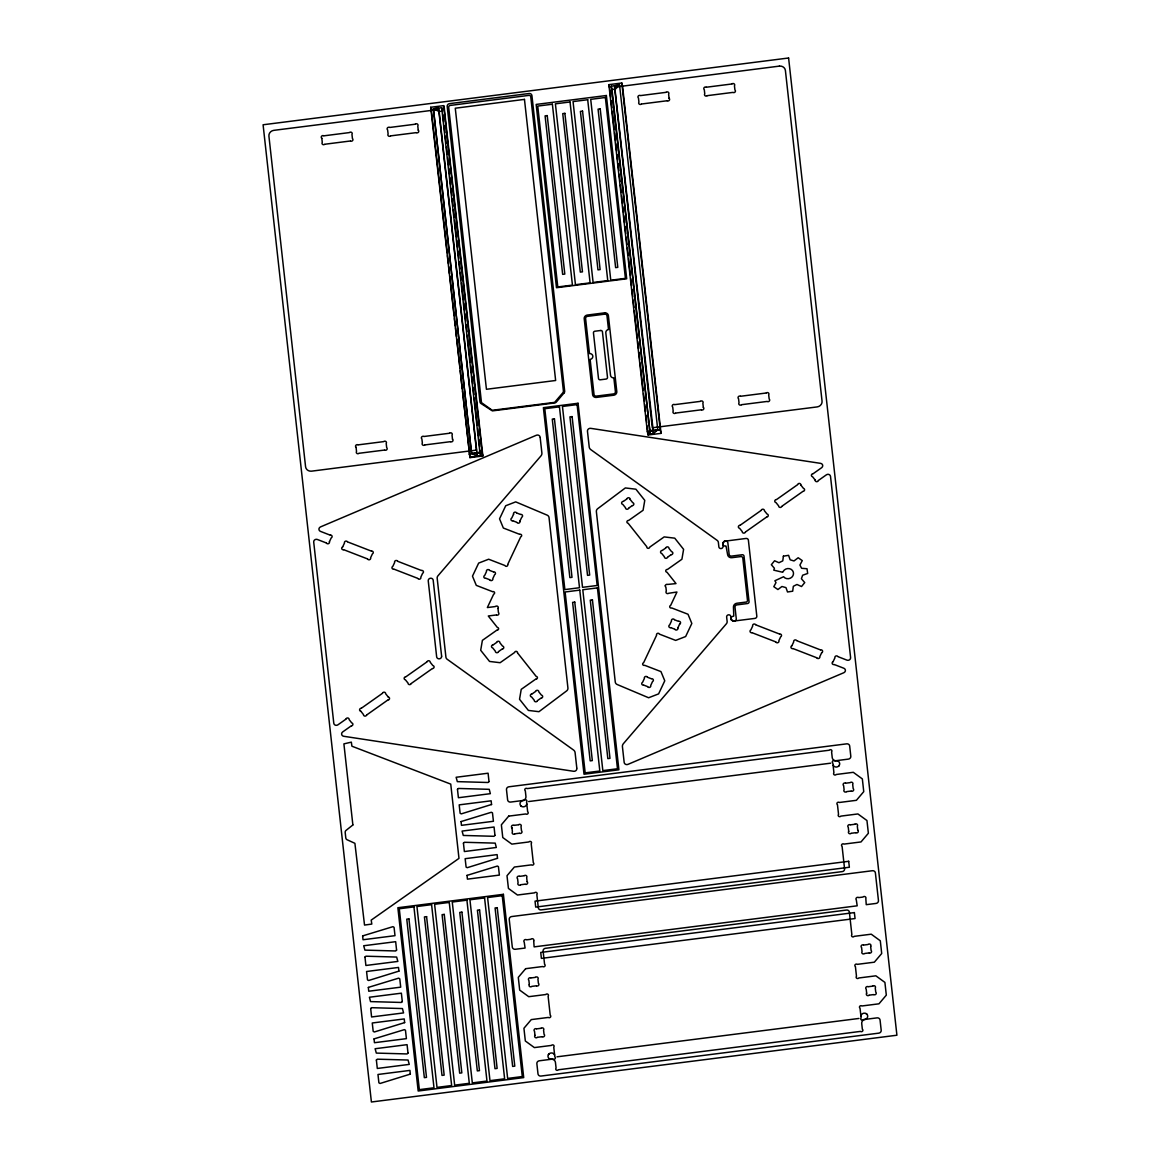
<?xml version="1.0" encoding="UTF-8"?>
<svg xmlns="http://www.w3.org/2000/svg" width="1160" height="1160" viewBox="0 0 1160 1160"><rect width="100%" height="100%" fill="white"/><g stroke="black" fill="none" stroke-linecap="round" stroke-linejoin="round"><path stroke-width="1.5" d="M526.756 803.822L526.683 804.286A3.393 3.146 -12.9 0 1 521.202 806.171A3.393 3.146 -12.9 0 1 522.029 800.82L522.478 800.617A3.929 3.639 -12.9 0 0 525.944 796.499L525.321 790.786A1.479 1.363 -12.9 0 1 525.117 788.858A1.479 1.363 -12.9 0 1 527.191 788.597L829.298 750.215A1.479 1.363 -12.9 0 1 831.372 749.955A1.479 1.363 -12.9 0 1 831.589 751.883L832.228 757.582A3.929 3.639 -12.9 0 0 836.505 760.742L837.012 760.771A3.393 3.146 -12.9 0 1 838.97 765.774L838.636 766.151M860.909 1016.174L860.995 1015.696A3.393 3.146 -12.9 0 1 866.491 1013.84L866.854 1014.144M513.59 514.184L511.807 517.969A1.667 1.552 -12.9 0 0 512.633 520.884M519.912 521.101L521.696 517.316A1.667 1.552 -12.9 0 0 520.854 514.402M507.703 564.441L520.695 536.891A1.494 1.377 -12.9 0 0 520.014 534.238M677.817 627.952L679.601 624.167M329.411 541.72L331.195 537.95A1.667 1.552 -12.9 0 0 330.368 535.021M342.664 546.882L344.447 543.097A1.667 1.552 -12.9 0 1 347.348 541.618M791.903 645.728L793.687 641.944A1.667 1.552 -12.9 0 1 796.601 640.465M821.642 652.761L819.844 656.546A1.667 1.552 -12.9 0 1 816.944 658.01M833.097 661.678L834.895 657.894A1.667 1.552 -12.9 0 1 837.795 656.415M548.404 1054.599L549.028 1053.845M839.26 765.397L838.97 765.788A3.393 3.146 -12.9 0 1 833.242 765.324M657.735 429.62L653.544 433.637L650.195 434.058L611.233 86.173L619.556 85.115L657.735 429.62L649.411 430.664M623.428 501.366L626.806 498.988M628.764 508.08L632.127 505.702M361.412 708.209L382.394 693.375M405.971 676.729L426.938 661.91M345.839 719.229L337.894 724.84A2.61 2.421 -12.9 0 1 333.79 723.245L313.707 542.053A2.61 2.421 -12.9 0 1 317.347 539.472L326.293 542.938M351.161 725.942L342.649 731.96A2.61 2.421 -12.9 0 0 343.679 736.266L573.577 771.284A2.755 2.552 -12.9 0 0 576.839 768.398M366.748 714.923L387.715 700.089M411.292 683.443L432.274 668.624M496.842 630.17L482.386 640.363L480.689 650.282L489.549 661.447L500.12 662.708L514.562 652.514A1.494 1.377 -12.9 0 1 517.505 652.5M493.275 644.815L496.639 642.437M498.597 651.529L501.961 649.15M662.331 550.42L665.695 548.042M667.667 557.134L671.031 554.755M740.182 525.234L761.163 510.414M776.577 499.525L797.558 484.706M813.145 473.7L821.657 467.683A2.61 2.421 -12.9 0 0 820.628 463.362L590.73 428.345A2.755 2.552 -12.9 0 0 587.467 431.23L589.207 446.934A4.35 4.045 -12.9 0 0 590.803 449.63L717.112 540.342A3.48 3.219 -12.9 0 1 718.388 542.503L718.866 546.882A2.088 1.943 -12.9 0 0 721.158 548.549A2.088 1.943 -12.9 0 0 723.014 546.36L722.709 542.88L724.231 541.256L746.01 538.457A2.175 2.015 -12.9 0 1 748.389 540.183L756.813 616.134A2.175 2.015 -12.9 0 1 754.87 618.41L733.091 621.151L731.25 619.933L730.785 616.496A2.088 1.943 -12.9 0 0 728.509 614.829A2.088 1.943 -12.9 0 0 726.639 617.018L727.132 621.398A3.48 3.219 -12.9 0 1 726.363 623.804L623.399 743.661A4.35 4.045 -12.9 0 0 622.427 746.678L624.167 762.381A2.755 2.552 -12.9 0 0 627.966 764.367L843.842 672.713A2.61 2.421 -12.9 0 0 843.885 668.261L834.301 664.549M535.688 679.151L521.231 689.345L519.535 699.262L528.394 710.428L538.951 711.689L566.587 690.939A3.48 3.219 -12.9 0 0 567.922 688.01L549.042 517.635A3.48 3.219 -12.9 0 0 547.114 515.127L515.707 501.874L505.716 505.745L499.539 518.824L503.353 528.032L519.636 534.325M745.517 531.947L766.485 517.128M781.913 506.238L802.88 491.42M818.467 480.414L826.413 474.802A2.61 2.421 -12.9 0 1 830.516 476.397L850.599 657.575A2.61 2.421 -12.9 0 1 846.96 660.141L838.013 656.676M532.179 693.868L535.543 691.49M537.5 700.582L540.865 698.218M724.623 541.169L722.695 543.446M433.434 108.822L438.335 108.141L439.132 111.534L477.296 456.025L471.54 453.27L433.361 108.764L441.685 107.706L442.453 111.099L439.132 111.534L433.434 108.822L471.54 453.27L479.863 452.212L480.646 455.604L480.051 450.211M444.28 108.431L482.864 455.996L469.945 457.635L430.708 107.285L443.642 105.647L444.411 109.04M608.884 84.651L621.803 83.013L622.572 86.391L661.04 433.361L648.106 435L647.338 431.622L608.884 84.651L609.652 88.044M323.93 135.821L349.363 132.588M389.76 127.455L415.193 124.221M640.596 95.584L666.029 92.35M706.425 87.218L731.859 83.984M324.858 144.231L350.291 140.998M390.688 135.865L416.121 132.646M641.524 104.008L666.957 100.775M707.353 95.642L732.786 92.408M358.179 444.86L383.612 441.626M424.009 436.493L449.442 433.26M674.845 404.623L700.277 401.389M740.674 396.256L766.107 393.022M359.121 453.27L384.554 450.051M424.951 444.918L450.385 441.685M675.787 413.047L701.22 409.813M741.617 404.68L767.05 401.447M469.176 454.256L482.096 452.617L482.864 455.996M647.338 431.622L660.258 429.968L661.04 433.361M469.814 457.04L482.734 455.387M495.378 606.549L487.345 607.564L493.638 594.239A1.494 1.377 -12.9 0 0 492.957 591.586M496.306 614.96L488.273 615.989L497.321 627.415A1.494 1.377 -12.9 0 1 497.234 630.17M528.684 801.545L830.676 763.178M514.068 825.355L518.418 824.803M845.756 783.188L850.106 782.637M515.011 833.779L519.346 833.228M846.698 791.598L851.048 791.047M850.381 824.847L854.731 824.296M851.309 833.257L855.659 832.706M519.723 876.337L524.073 875.785M520.666 884.746L525.016 884.195M530.99 977.938L535.34 977.387M531.933 986.362L536.268 985.812M863.707 945.066L868.057 944.515M864.649 953.476L868.999 952.926M536.63 1028.862L540.98 1028.311M868.332 986.711L872.683 986.159M537.573 1037.272L541.923 1036.721M869.26 995.135L873.611 994.584M557.003 1056.818L858.98 1018.451M611.233 86.173L612.001 89.552L615.337 89.146L619.498 85.173L614.582 85.739L653.544 433.637L652.761 430.244M733.482 621.122L731.119 619.397M516.707 512.981L520.507 514.446M512.995 520.84L516.78 522.304M755.812 624.863L779.447 634.012M796.818 640.726L820.454 649.89M752.101 632.722L775.736 641.871M793.092 648.6L816.727 657.749M674.612 619.832L678.397 621.296M670.9 627.69L674.685 629.155M489.607 570.415L493.406 571.88M485.895 578.274L489.694 579.753M492.579 591.673L476.296 585.38L472.483 576.172L478.659 563.093L488.65 559.221L504.919 565.514A1.494 1.377 -12.9 0 0 507.79 564.789M330.005 535.079L320.45 531.367A2.61 2.421 -12.9 0 1 320.493 526.915L536.341 435.261A2.755 2.552 -12.9 0 1 540.139 437.248M347.565 541.894L371.2 551.043M397.764 561.324L421.399 570.473M343.853 549.753L367.488 558.902M394.052 569.183L417.687 578.332M647.512 677.266L651.311 678.73M643.8 685.139L647.599 686.604M866.07 1013.564L866.491 1013.826A3.393 3.146 -12.9 0 1 865.664 1019.19L865.186 1019.379A3.929 3.639 -12.9 0 0 861.72 1023.497L862.344 1029.21A1.479 1.363 -12.9 0 1 862.562 1031.139A1.479 1.363 -12.9 0 1 860.473 1031.399L558.366 1069.781A1.479 1.363 -12.9 0 1 556.292 1070.042A1.479 1.363 -12.9 0 1 556.089 1068.113L555.437 1062.415A3.929 3.639 -12.9 0 0 551.159 1059.254L550.666 1059.225A3.393 3.146 -12.9 0 1 548.695 1054.222A3.393 3.146 -12.9 0 1 554.422 1054.672L554.625 1055.092M521.594 806.432L520.826 805.852M815.176 480.022L812.609 476.789A1.667 1.552 -12.9 0 1 812.783 473.744M800.849 485.098L803.416 488.331A1.667 1.552 -12.9 0 1 803.242 491.361M630.097 499.38L632.664 502.613A1.667 1.552 -12.9 0 1 632.49 505.644M517.49 652.862L536.152 676.396A1.494 1.377 -12.9 0 1 536.065 679.151M388.252 697L385.685 693.782A1.667 1.552 -12.9 0 0 382.539 693.071M360.876 711.298L363.442 714.531A1.667 1.552 -12.9 0 0 366.589 715.227M430.708 107.285L431.491 110.678M476.528 452.632L477.296 456.025M857.762 830.227L857.327 826.181A1.667 1.552 -12.9 0 0 855.021 824.093M870.653 946.401L871.102 950.446A1.667 1.552 -12.9 0 1 869.318 953.041M848.729 831.372L848.279 827.327A1.667 1.552 -12.9 0 1 850.048 824.716M866.665 993.25L866.215 989.205A1.667 1.552 -12.9 0 1 867.999 986.594M669.073 98.281L668.624 94.235A1.667 1.552 -12.9 0 0 666.318 92.147M703.322 407.32L702.873 403.274A1.667 1.552 -12.9 0 0 700.582 401.186M621.803 83.013L660.258 429.968M612.001 89.552L650.195 434.058M609.855 89.842L610.653 97.034M611.044 100.63L611.842 107.807M612.248 111.403L614.235 129.383M614.64 132.979L615.438 140.172M615.829 143.768L616.627 150.959M617.033 154.555L617.627 159.95M618.019 163.546L618.816 170.737M619.222 174.333L620.02 181.525M620.411 185.121L621.209 192.313M621.615 195.91L622.413 203.087M622.804 206.683L623.399 212.077M623.804 215.673L624.602 222.865M624.993 226.461L625.791 233.653M626.197 237.249L626.995 244.441M627.386 248.037L628.183 255.229M628.589 258.825L630.373 275.007M630.779 278.603L631.577 285.795M631.968 289.391L632.765 296.583M633.172 300.179L633.969 307.356M634.361 310.952L637.347 337.923M637.753 341.519L638.551 348.711M638.942 352.306L639.74 359.498M640.146 363.094L643.133 390.064M643.524 393.661L644.322 400.838M644.728 404.434L645.525 411.626M645.917 415.222L646.714 422.414M647.12 426.01L648.106 435M540.183 437.697L541.88 452.951A4.35 4.045 -12.9 0 1 540.908 455.967L437.958 575.824A3.48 3.219 -12.9 0 0 437.175 578.231L445.918 657.125A3.48 3.219 -12.9 0 0 447.209 659.286L573.504 749.998A4.35 4.045 -12.9 0 1 575.099 752.695L576.796 767.934M443.642 105.647L482.096 452.617M497.974 608.434L498.423 612.48A1.667 1.552 -12.9 0 1 496.639 615.09M442.859 114.68L443.657 121.858M444.048 125.454L444.846 132.631M445.237 136.213L446.034 143.391M446.44 146.987L447.238 154.164M447.629 157.745L448.427 164.923M448.818 168.519L449.413 173.899M449.819 177.48L450.616 184.657M451.008 188.254L451.805 195.431M452.197 199.012L452.995 206.19M453.4 209.786L454.198 216.963M454.589 220.545L456.373 236.698M456.779 240.294L457.576 247.457M457.968 251.053L458.765 258.231M459.157 261.812L459.954 268.989M460.361 272.586L461.158 279.763M461.549 283.344L463.348 299.498M463.739 303.094L464.536 310.257M464.928 313.852L465.725 321.03M466.132 324.611L466.914 331.789M467.321 335.385L470.308 362.297M470.699 365.893L471.497 373.056M471.888 376.652L472.685 383.829M473.091 387.411L473.875 394.588M474.28 398.185L477.267 425.096M477.659 428.692L478.457 435.855M478.848 439.451L479.646 446.629M441.685 107.706L479.863 452.212M527.118 881.716L526.669 877.67A1.667 1.552 -12.9 0 0 524.378 875.582M511.966 827.848L512.415 831.894A1.667 1.552 -12.9 0 0 514.707 833.982M529.337 984.463L528.887 980.432A1.667 1.552 -12.9 0 1 530.671 977.822M534.977 1035.387L534.528 1031.341A1.667 1.552 -12.9 0 1 536.312 1028.732M431.346 110.069L447.238 252.692M447.499 255.693L448.427 263.48M448.688 266.466L449.486 273.659M449.819 276.065L454.212 315.621M454.474 318.608L455.257 325.8M455.604 328.207L456.46 336.589M456.793 338.995L459.983 367.749M460.245 370.736L462.231 388.716M462.579 391.123L469.945 457.635M418.238 130.152L417.788 126.106A1.667 1.552 -12.9 0 0 415.483 124.019M452.487 439.19L452.037 435.145A1.667 1.552 -12.9 0 0 449.747 433.057M321.827 138.301L322.262 142.346A1.667 1.552 -12.9 0 0 324.568 144.434M356.076 447.339L356.526 451.385A1.667 1.552 -12.9 0 0 358.817 453.473M873.944 994.7A1.667 1.552 -12.9 0 0 875.742 992.076L875.264 988.044A1.667 1.552 -12.9 0 0 872.972 985.957M868.97 995.338A1.667 1.552 -12.9 0 1 866.651 993.221M868.347 944.312A1.667 1.552 -12.9 0 1 870.667 946.415M863.388 944.936A1.667 1.552 -12.9 0 0 861.59 947.56L862.054 951.591A1.667 1.552 -12.9 0 0 864.345 953.68M857.791 830.197A1.667 1.552 -12.9 0 1 855.993 832.822M851.019 833.46A1.667 1.552 -12.9 0 1 848.699 831.357M851.367 791.178A1.667 1.552 -12.9 0 0 853.165 788.553L852.702 784.522A1.667 1.552 -12.9 0 0 850.41 782.434M845.437 783.072A1.667 1.552 -12.9 0 0 843.639 785.697L844.103 789.713A1.667 1.552 -12.9 0 0 846.409 791.802M542.242 1036.851A1.667 1.552 -12.9 0 0 544.04 1034.212L543.576 1030.196A1.667 1.552 -12.9 0 0 541.285 1028.108M537.283 1037.475A1.667 1.552 -12.9 0 1 534.948 1035.372M536.601 985.928A1.667 1.552 -12.9 0 0 538.399 983.303L537.936 979.272A1.667 1.552 -12.9 0 0 535.63 977.184M531.628 986.551A1.667 1.552 -12.9 0 1 529.308 984.448M519.68 833.344A1.667 1.552 -12.9 0 0 521.478 830.719L521.014 826.688A1.667 1.552 -12.9 0 0 518.708 824.601M511.951 827.863A1.667 1.552 -12.9 0 1 513.735 825.238M519.404 876.206A1.667 1.552 -12.9 0 0 517.606 878.831L518.071 882.861A1.667 1.552 -12.9 0 0 520.376 884.949M527.133 881.687A1.667 1.552 -12.9 0 1 525.335 884.312M820.802 649.846A1.667 1.552 -12.9 0 1 821.657 652.79M792.744 648.643A1.667 1.552 -12.9 0 1 791.889 645.699M776.214 499.568A1.667 1.552 -12.9 0 0 776.04 502.642L778.606 505.847A1.667 1.552 -12.9 0 0 781.753 506.543M797.703 484.387A1.667 1.552 -12.9 0 1 800.879 485.098M739.819 525.277A1.667 1.552 -12.9 0 0 739.645 528.351L742.212 531.555A1.667 1.552 -12.9 0 0 745.358 532.251M766.847 517.07A1.667 1.552 -12.9 0 0 767.021 514.01L764.455 510.806A1.667 1.552 -12.9 0 0 761.308 510.096M775.938 642.147A1.667 1.552 -12.9 0 0 778.882 640.654L780.636 636.884A1.667 1.552 -12.9 0 0 779.81 633.969M755.595 624.602A1.667 1.552 -12.9 0 0 752.666 626.081L750.911 629.851A1.667 1.552 -12.9 0 0 751.738 632.765M397.547 561.063A1.667 1.552 -12.9 0 0 394.617 562.542L392.849 566.312A1.667 1.552 -12.9 0 0 393.689 569.226M417.89 578.593A1.667 1.552 -12.9 0 0 420.834 577.115L422.588 573.345A1.667 1.552 -12.9 0 0 421.762 570.43M343.49 549.797A1.667 1.552 -12.9 0 1 342.649 546.853M367.691 559.163A1.667 1.552 -12.9 0 0 370.635 557.684L372.389 553.914A1.667 1.552 -12.9 0 0 371.562 551M388.252 696.971A1.667 1.552 -12.9 0 1 388.078 700.046M360.876 711.327A1.667 1.552 -12.9 0 1 361.05 708.252M432.637 668.58A1.667 1.552 -12.9 0 0 432.81 665.507L430.244 662.302A1.667 1.552 -12.9 0 0 427.098 661.606M405.608 676.773A1.667 1.552 -12.9 0 0 405.435 679.847L408.001 683.051A1.667 1.552 -12.9 0 0 411.147 683.747M733.12 92.525A1.667 1.552 -12.9 0 0 734.918 89.9L734.454 85.869A1.667 1.552 -12.9 0 0 732.149 83.781M706.092 87.102A1.667 1.552 -12.9 0 0 704.294 89.726L704.758 93.743A1.667 1.552 -12.9 0 0 707.063 95.831M669.088 98.266A1.667 1.552 -12.9 0 1 667.29 100.891M640.262 95.468A1.667 1.552 -12.9 0 0 638.464 98.093L638.928 102.109A1.667 1.552 -12.9 0 0 641.234 104.197M767.369 401.563A1.667 1.552 -12.9 0 0 769.167 398.938L768.703 394.908A1.667 1.552 -12.9 0 0 766.412 392.82M740.355 396.14A1.667 1.552 -12.9 0 0 738.558 398.764L739.021 402.781A1.667 1.552 -12.9 0 0 741.312 404.884M703.337 407.305A1.667 1.552 -12.9 0 1 701.539 409.929M674.511 404.507A1.667 1.552 -12.9 0 0 672.727 407.131L673.191 411.147A1.667 1.552 -12.9 0 0 675.482 413.236M452.501 439.176A1.667 1.552 -12.9 0 1 450.718 441.8M423.69 436.377A1.667 1.552 -12.9 0 0 421.892 439.002L422.356 443.018A1.667 1.552 -12.9 0 0 424.647 445.107M384.873 450.167A1.667 1.552 -12.9 0 0 386.672 447.542L386.208 443.512A1.667 1.552 -12.9 0 0 383.916 441.423M356.062 447.368A1.667 1.552 -12.9 0 1 357.86 444.744M418.252 130.137A1.667 1.552 -12.9 0 1 416.454 132.762M389.426 127.339A1.667 1.552 -12.9 0 0 387.628 129.963L388.107 133.98A1.667 1.552 -12.9 0 0 390.398 136.068M350.625 141.129A1.667 1.552 -12.9 0 0 352.423 138.504L351.958 134.473A1.667 1.552 -12.9 0 0 349.653 132.385M321.798 138.33A1.667 1.552 -12.9 0 1 323.596 135.691M513.561 514.199A1.667 1.552 -12.9 0 1 516.49 512.72M519.941 521.087A1.667 1.552 -12.9 0 1 516.997 522.565M489.389 570.154A1.667 1.552 -12.9 0 0 486.461 571.634L484.706 575.404A1.667 1.552 -12.9 0 0 485.547 578.318M489.911 580.014A1.667 1.552 -12.9 0 0 492.84 578.535L494.595 574.765A1.667 1.552 -12.9 0 0 493.754 571.851M502.323 649.107A1.667 1.552 -12.9 0 0 502.498 646.033L499.931 642.828A1.667 1.552 -12.9 0 0 496.784 642.133M492.913 644.873A1.667 1.552 -12.9 0 0 492.739 647.933L495.305 651.137A1.667 1.552 -12.9 0 0 498.452 651.833M541.227 698.16A1.667 1.552 -12.9 0 0 541.401 695.087L538.835 691.896A1.667 1.552 -12.9 0 0 535.688 691.186M531.816 693.926A1.667 1.552 -12.9 0 0 531.642 697L534.209 700.19A1.667 1.552 -12.9 0 0 537.355 700.901M623.079 501.41A1.667 1.552 -12.9 0 0 622.891 504.484L625.457 507.688A1.667 1.552 -12.9 0 0 628.604 508.385M626.951 498.684A1.667 1.552 -12.9 0 1 630.126 499.38M661.983 550.478A1.667 1.552 -12.9 0 0 661.794 553.538L664.361 556.742A1.667 1.552 -12.9 0 0 667.508 557.438M671.379 554.712A1.667 1.552 -12.9 0 0 671.567 551.638L669.001 548.433A1.667 1.552 -12.9 0 0 665.854 547.737M677.846 627.937A1.667 1.552 -12.9 0 1 674.902 629.416M678.76 621.252A1.667 1.552 -12.9 0 1 679.601 624.196M674.395 619.571A1.667 1.552 -12.9 0 0 671.466 621.049L669.712 624.82A1.667 1.552 -12.9 0 0 670.538 627.734M647.816 686.865A1.667 1.552 -12.9 0 0 650.745 685.386L652.5 681.616A1.667 1.552 -12.9 0 0 651.659 678.702M647.294 677.005A1.667 1.552 -12.9 0 0 644.365 678.484L642.611 682.254A1.667 1.552 -12.9 0 0 643.438 685.168M329.44 541.72A1.667 1.552 -12.9 0 1 326.511 543.199M345.985 718.924A1.667 1.552 -12.9 0 1 349.16 719.62L351.697 722.854A1.667 1.552 -12.9 0 1 351.524 725.899M495.668 606.346A1.667 1.552 -12.9 0 1 497.988 608.449M722.782 544.243A2.103 1.958 -12.9 0 0 723.274 545.301L723.985 545.794A2.335 2.16 -12.9 0 0 725.246 545.968A1.464 1.363 -12.9 0 1 726.029 546.07L727.61 554.567A3.915 3.625 -12.9 0 0 731.887 557.684L741.559 556.481L742.748 557.525L747.533 600.909L746.605 601.996L736.933 603.243A3.915 3.625 -12.9 0 0 733.453 607.347L733.787 616.018A1.464 1.363 -12.9 0 1 733.048 616.308A2.335 2.16 -12.9 0 0 731.859 616.786L731.264 617.453A2.103 1.958 -12.9 0 0 731.017 618.599M734.352 621.02A2.175 2.015 -12.9 0 0 736.281 618.744L734.99 607.159A2.175 2.015 -12.9 0 1 736.933 604.882L747.518 603.534A1.74 1.61 -12.9 0 0 749.056 601.707L744.01 556.148A1.74 1.61 -12.9 0 0 742.11 554.755L731.525 556.104A2.175 2.015 -12.9 0 1 729.147 554.378L727.856 542.793A2.175 2.015 -12.9 0 0 725.493 541.053M818.322 480.718A1.667 1.552 -12.9 0 1 815.146 480.008M833.938 664.593A1.667 1.552 -12.9 0 1 833.097 661.649M362.63 935.975L363.036 939.745L394.995 935.67L394.066 927.304L392.935 926.666L362.645 935.903M368.344 987.464L368.75 991.22L400.708 987.16L399.765 978.793L398.649 978.155L368.344 987.392M374.042 1038.954L374.448 1042.709L406.406 1038.649L405.463 1030.239L404.405 1029.63L374.057 1038.881M398.924 971.123L368.662 980.49L367.502 979.91L366.56 971.5L398.518 967.44L398.924 971.123M404.637 1022.612L374.361 1031.979L373.201 1031.399L372.259 1022.989L404.231 1018.93L404.637 1022.612M410.336 1074.102L380.074 1083.469L378.899 1082.845L377.971 1074.479L409.929 1070.405L410.336 1074.102M461.057 821.57L461.462 825.34L493.421 821.28L492.463 812.812L491.318 812.276L461.057 821.57M467.016 875.394L467.422 879.149L499.38 875.089L498.423 866.621L497.379 866.056L467.016 875.394M491.55 804.489L461.288 813.87L460.128 813.29L459.186 804.866L491.144 800.806L491.55 804.576M497.524 858.298L467.262 867.68L466.117 867.143L465.146 858.69L497.118 854.615L497.524 858.298M364.965 957.072L365.893 965.482L397.851 961.422L396.647 957.058L365.922 956.202L364.979 957.014M370.678 1008.547L371.591 1016.972L403.564 1012.912L402.433 1008.562L371.62 1007.692L370.678 1008.504M376.376 1060.037L377.304 1068.461L409.262 1064.401L408.059 1060.037L377.334 1059.181L376.376 1060.037M396.589 950.069L395.69 950.968L364.907 950.127L363.704 945.748L395.661 941.688L396.589 950.112M402.288 1001.558L401.346 1002.457L370.533 1001.602L369.416 997.237L401.375 993.178L402.288 1001.602M408.001 1053.034L407.102 1053.947L376.318 1053.091L375.115 1048.727L407.073 1044.667L408.001 1053.091M457.475 789.322L458.403 797.732L490.361 793.672L489.23 789.322L458.417 788.452L457.475 789.264M463.435 843.131L464.363 851.541L496.321 847.481L495.204 843.131L464.391 842.276L463.435 843.131M489.012 781.579L488.012 782.492L457.33 781.637L456.126 777.272L488.084 773.212L489.012 781.579M494.972 835.389L493.971 836.302L463.289 835.446L462.086 831.082L494.059 827.022L494.972 835.389M563.528 391.978L554.596 402.375L492.246 410.292L481.487 402.636L448.63 106.836L449.558 105.516L529.337 95.323L530.671 96.019L563.528 391.978M665.303 585.771L665.405 586.525A1.522 1.406 -12.9 0 0 665.884 587.09L666.333 591.136A1.522 1.406 -12.9 0 0 666 591.817L666.058 592.586A1.754 1.624 -12.9 0 0 666.304 593.007A1.711 1.581 -12.9 0 0 668.667 593.282L676.962 592.006L670.668 605.389A1.494 1.377 -12.9 0 0 669.813 607.202A1.494 1.377 -12.9 0 0 671.727 607.956L688.01 614.249L691.824 623.457L685.647 636.535L675.657 640.407L659.387 634.114A1.494 1.377 -12.9 0 0 657.473 633.375A1.494 1.377 -12.9 0 0 656.618 635.187L643.611 662.737A1.494 1.377 -12.9 0 0 642.756 664.564A1.494 1.377 -12.9 0 0 644.67 665.303L660.953 671.596L664.767 680.804L658.604 693.883L648.614 697.754L617.207 684.516A3.48 3.219 -12.9 0 1 615.264 681.993L596.37 511.632A3.48 3.219 -12.9 0 1 597.704 508.689L625.341 487.939L635.898 489.201L644.772 500.366L643.075 510.284L628.618 520.477A1.494 1.377 -12.9 0 0 626.922 521.681A1.494 1.377 -12.9 0 0 628.14 523.233L646.816 546.766A1.494 1.377 -12.9 0 0 648.034 548.317A1.494 1.377 -12.9 0 0 649.745 547.114L664.187 536.906L674.743 538.167L683.602 549.347L681.906 559.25L667.464 569.458A1.494 1.377 -12.9 0 0 665.753 570.662A1.494 1.377 -12.9 0 0 666.986 572.213L676.019 583.596L667.696 584.423A1.711 1.595 -12.9 0 0 665.303 585.771M352.872 824.963L346.26 830.227A2.61 2.421 -12.9 0 0 345.187 832.474L345.796 837.94A2.61 2.421 -12.9 0 0 347.318 839.855L354.902 843.32L364.53 925.071L371.824 924.07L371.185 920.127L458.983 858.385L450.747 784.116L351.915 746.213L351.335 742.139L343.896 743.879L352.872 824.963M783.377 556.162L782.783 560.875L778.94 562.716L774.576 560.773L771.356 564.717L774.431 568.298L773.778 570.154L782.71 572.272L783.159 571.517A5.495 5.089 -12.9 0 1 791.236 569.386A5.495 5.089 -12.9 0 1 791.903 577.129A5.495 5.089 -12.9 0 1 783.58 576.737L774.894 580.754L775.996 582.596L773.807 586.684L777.925 589.541L781.927 586.496L785.972 587.612L787.51 591.977L792.686 591.208L793.324 586.308L796.949 584.48L801.531 586.525L804.736 582.596L801.401 578.724L802.647 575.215L807.664 573.475L807.012 568.734L801.618 568.298L799.907 565.05L802.285 560.628L798.182 557.757L793.991 560.962L790.148 559.801L788.582 555.336L783.377 556.162M533.702 940.89L534.122 946.879L857.196 905.815L856.297 899.87A1.711 1.581 -12.9 0 1 856.674 897.637A1.754 1.624 -12.9 0 1 857.139 897.405L857.951 897.318A1.522 1.406 -12.9 0 1 858.661 897.608L863.026 897.057A1.522 1.406 -12.9 0 1 863.649 896.593L864.461 896.477A1.711 1.595 -12.9 0 1 865.824 898.666L866.244 904.669L876.003 903.437A2.755 2.552 -12.9 0 0 878.454 900.537L875.394 872.929A2.755 2.552 -12.9 0 0 872.378 870.725L511.603 916.559A2.755 2.567 -12.9 0 0 509.24 919.445L512.299 947.067A2.769 2.567 -12.9 0 0 515.228 949.286L525.074 948.053L524.233 942.166A1.711 1.581 -12.9 0 1 524.552 939.876A1.754 1.624 -12.9 0 1 525.016 939.629L525.828 939.542A1.522 1.406 -12.9 0 1 526.553 939.832L530.903 939.281A1.522 1.406 -12.9 0 1 531.541 938.817L532.353 938.701A1.711 1.595 -12.9 0 1 533.716 940.89M564.108 392.877L556.351 402.041A2.61 2.421 -12.9 0 1 554.596 402.984L492.376 410.887L480.907 403.448A2.61 2.421 -12.9 0 1 479.964 401.853L447.195 106.401A2.639 2.45 -12.9 0 1 449.514 103.646L529.062 93.51A2.61 2.421 -12.9 0 1 531.918 95.584L564.673 391.094A2.61 2.421 -12.9 0 1 564.108 392.877M508.718 816.118L501.366 824.803L502.773 837.534L511.821 844.117L528.887 841.957A1.494 1.377 -12.9 0 1 530.976 841.682A1.494 1.377 -12.9 0 1 531.193 843.639L533.296 862.648A1.494 1.377 -12.9 0 1 533.513 864.591A1.494 1.377 -12.9 0 1 531.425 864.867L514.373 867.028L507.007 875.713L508.428 888.43L517.476 895.027L534.528 892.852A1.494 1.377 -12.9 0 1 536.616 892.591A1.494 1.377 -12.9 0 1 536.833 894.534L538.312 907.802A2.61 2.421 -12.9 0 0 541.154 909.875L842.261 871.595A2.61 2.421 -12.9 0 0 844.582 868.869L842.087 846.321A1.494 1.377 -12.9 0 1 841.87 844.379A1.494 1.377 -12.9 0 1 843.958 844.103L861.01 841.942L868.376 833.257L866.955 820.54L857.907 813.943L840.855 816.118A1.494 1.377 -12.9 0 1 838.753 816.379A1.494 1.377 -12.9 0 1 838.549 814.436L837.462 804.692A1.494 1.377 -12.9 0 1 837.244 802.749A1.494 1.377 -12.9 0 1 839.332 802.488L856.399 800.313L863.751 791.642L862.344 778.911L853.282 772.313L836.23 774.488A1.494 1.377 -12.9 0 1 834.141 774.749A1.494 1.377 -12.9 0 1 833.924 772.807L832.851 763.062A1.494 1.377 -12.9 0 1 832.634 761.119A1.494 1.377 -12.9 0 1 834.721 760.859L848.352 759.118A2.755 2.552 -12.9 0 0 850.802 756.233L849.685 746.054A2.755 2.552 -12.9 0 0 846.655 743.85L508.935 786.784A2.755 2.552 -12.9 0 0 506.485 789.684L507.616 799.863A2.755 2.552 -12.9 0 0 510.632 802.067L524.262 800.327A1.494 1.377 -12.9 0 1 526.35 800.066A1.494 1.377 -12.9 0 1 526.567 802.01L527.655 811.754A1.494 1.377 -12.9 0 1 527.872 813.696A1.494 1.377 -12.9 0 1 525.784 813.957L508.718 816.118M525.639 968.687L518.288 977.372L519.695 990.104L528.742 996.687L545.809 994.526A1.494 1.377 -12.9 0 1 547.897 994.251A1.494 1.377 -12.9 0 1 548.115 996.193L550.217 1015.217A1.494 1.377 -12.9 0 1 550.434 1017.16A1.494 1.377 -12.9 0 1 548.346 1017.436L531.28 1019.596L523.928 1028.282L525.335 1040.998L534.383 1047.596L551.449 1045.421A1.494 1.377 -12.9 0 1 553.538 1045.16A1.494 1.377 -12.9 0 1 553.755 1047.103L554.828 1056.847A1.494 1.377 -12.9 0 1 555.046 1058.79A1.494 1.377 -12.9 0 1 552.957 1059.051L539.327 1060.791A2.755 2.552 -12.9 0 0 536.862 1063.677L537.993 1073.87A2.755 2.552 -12.9 0 0 541.01 1076.06L878.743 1033.154A2.755 2.552 -12.9 0 0 881.194 1030.254L880.063 1020.075A2.755 2.552 -12.9 0 0 877.047 1017.871L863.417 1019.611A1.494 1.377 -12.9 0 1 861.329 1019.872A1.494 1.377 -12.9 0 1 861.111 1017.929L860.024 1008.185A1.494 1.377 -12.9 0 1 859.807 1006.242A1.494 1.377 -12.9 0 1 861.894 1005.981L878.961 1003.82L886.312 995.135L884.906 982.404L875.858 975.821L858.791 977.981A1.494 1.377 -12.9 0 1 856.704 978.242A1.494 1.377 -12.9 0 1 856.486 976.299L855.413 966.57A1.494 1.377 -12.9 0 1 855.195 964.627A1.494 1.377 -12.9 0 1 857.284 964.351L874.35 962.191L881.702 953.505L880.295 940.789L871.247 934.191L854.181 936.352A1.494 1.377 -12.9 0 1 852.092 936.628A1.494 1.377 -12.9 0 1 851.875 934.684L849.381 912.137A2.61 2.421 -12.9 0 0 846.524 910.049L545.417 948.314A2.61 2.421 -12.9 0 0 543.097 951.04L544.577 964.308A1.494 1.377 -12.9 0 1 544.794 966.265A1.494 1.377 -12.9 0 1 542.706 966.527L525.639 968.687M788.597 58L263.088 124.772L371.403 1102L896.912 1035.227L788.597 58M779.433 66.106L614.539 87.159L652.297 427.764L817.206 406.913A5.524 5.118 -12.9 0 0 822.048 401.128L785.407 70.514A5.524 5.118 -12.9 0 0 779.433 66.106M524.465 99.383L455.271 108.213L486.432 389.282L555.64 380.495L524.465 99.383M606.375 95.511L536.166 104.429L556.481 287.724L626.704 278.791L606.375 95.511M552.377 104.226L537.733 106.082L557.786 286.955L572.431 285.099L552.377 104.226M570.038 101.978L555.393 103.834L575.447 284.707L590.092 282.851L570.038 101.978M587.699 99.731L573.054 101.587L593.108 282.474L607.753 280.604L587.699 99.731M605.361 97.484L590.715 99.354L610.769 280.227L625.414 278.356L605.361 97.484M547.23 115.594L545.084 115.869L562.643 274.355L564.804 274.079L547.23 115.594M564.891 113.347L562.745 113.622L580.304 272.121L582.465 271.846L564.891 113.347M582.552 111.113L580.406 111.389L597.965 269.874L600.126 269.599L582.552 111.113M600.213 108.866L598.067 109.141L615.626 267.626L617.787 267.351L600.213 108.866M604.592 312.852L587.293 315.056A3.48 3.219 -12.9 0 0 584.205 318.695L592.615 394.647A3.48 3.219 -12.9 0 0 596.414 397.416L613.712 395.226A3.48 3.219 -12.9 0 0 616.801 391.572L608.391 315.621A3.48 3.219 -12.9 0 0 604.592 312.852M604.722 314.157L587.438 316.361A2.059 1.914 -12.9 0 0 585.597 318.521L589.483 353.597A3.146 2.914 -12.9 0 1 592.818 356.12A3.146 2.914 -12.9 0 1 590.135 359.397L594.022 394.473A2.059 1.914 -12.9 0 0 596.269 396.111L613.567 393.922A2.059 1.914 -12.9 0 0 615.409 391.761L613.857 377.841A3.146 2.914 -12.9 0 1 610.523 375.318L605.81 332.833A3.146 2.914 -12.9 0 1 608.507 329.541L606.985 315.81A2.059 1.914 -12.9 0 0 604.722 314.157M600.663 330.498L594.906 331.224A1.624 1.508 -12.9 0 0 593.456 332.935L598.502 378.493A1.624 1.508 -12.9 0 0 600.285 379.798L606.042 379.059A1.624 1.508 -12.9 0 0 607.492 377.348L602.432 331.789A1.624 1.508 -12.9 0 0 600.663 330.498M578.057 403.26L543.387 407.667L584.016 774.228L618.904 769.79L578.057 403.26M559.439 406.841L544.794 408.712L564.862 589.585L579.507 587.728L559.439 406.841M577.1 404.608L562.455 406.464L582.523 587.337L597.168 585.481L577.1 404.608M554.437 418.833L552.276 419.108L569.865 577.593L572.01 577.332L554.437 418.833M572.097 416.599L569.937 416.861L587.525 575.36L589.672 575.085L572.097 416.599M476.441 450.109L311.547 471.163A5.524 5.118 -12.9 0 1 305.573 466.755L268.917 136.126A5.524 5.118 -12.9 0 1 273.76 130.355L438.683 109.504L476.441 450.109M579.768 590.121L565.123 591.991L585.176 772.864L599.822 771.009L579.768 590.121M597.429 587.888L582.784 589.744L602.837 770.617L617.482 768.761L597.429 587.888M574.765 602.112L572.605 602.388L590.179 760.873L592.325 760.597L574.765 602.112M592.426 599.865L590.266 600.14L607.84 758.626L609.986 758.35L592.426 599.865M503.397 894.316L397.865 907.729L418.18 1091.009L523.711 1077.596L503.397 894.316M413.932 906.903L399.286 908.759L419.34 1089.646L433.985 1087.775L413.932 906.903M431.592 904.655L416.947 906.526L437.001 1087.398L451.646 1085.528L431.592 904.655M449.253 902.422L434.608 904.278L454.662 1085.151L469.307 1083.295L449.253 902.422M466.914 900.174L452.27 902.031L472.323 1082.904L486.968 1081.047L466.914 900.174M484.575 897.927L469.93 899.783L489.984 1080.67L504.629 1078.8L484.575 897.927M502.236 895.68L487.591 897.55L507.645 1078.423L522.29 1076.553L502.236 895.68M848.699 861.3L535.035 901.146L535.702 907.091L849.366 867.245L848.699 861.3M408.929 918.88L406.768 919.155L424.342 1077.655L426.503 1077.379L408.929 918.88M426.59 916.646L424.429 916.922L442.003 1075.407L444.164 1075.131L426.59 916.646M444.251 914.399L442.09 914.674L459.664 1073.159L461.825 1072.884L444.251 914.399M461.912 912.152L459.751 912.427L477.325 1070.912L479.471 1070.637L461.912 912.152M479.573 909.904L477.412 910.18L494.986 1068.679L497.132 1068.404L479.573 909.904M497.234 907.671L495.073 907.946L512.648 1066.431L514.793 1066.156L497.234 907.671M854.384 912.587L540.734 952.447L541.386 958.392L855.051 918.546L854.384 912.587M441.612 656.183L433.188 580.232A2.494 2.32 -12.9 0 0 430.462 578.245A2.494 2.32 -12.9 0 0 428.243 580.855L436.653 656.807A2.494 2.32 -12.9 0 0 439.393 658.808A2.494 2.32 -12.9 0 0 441.612 656.183"/></g></svg>
